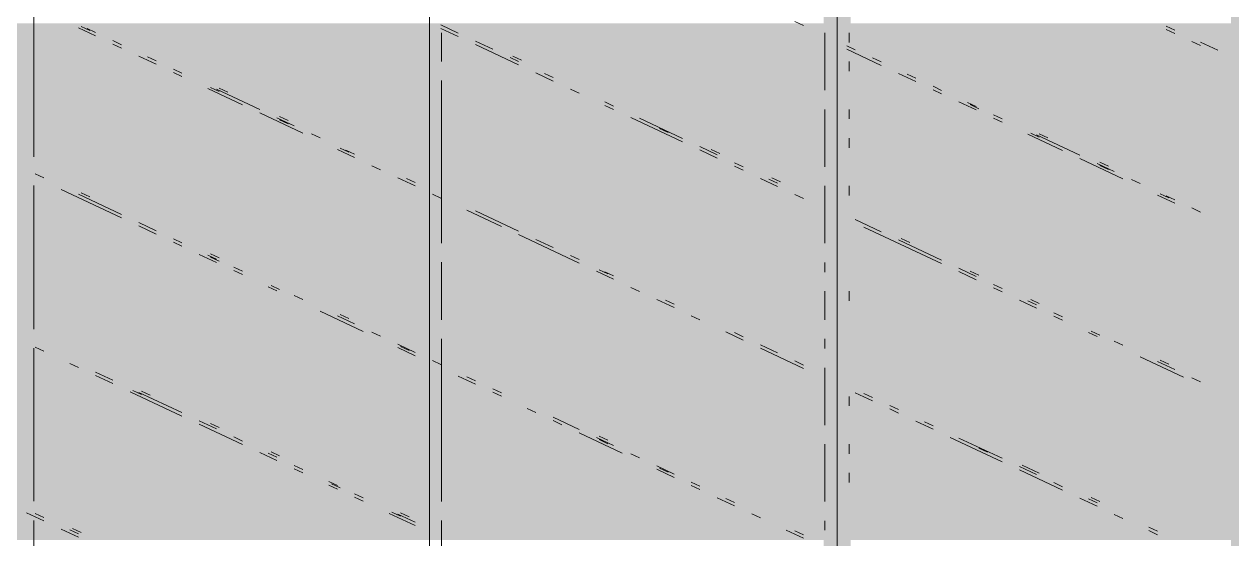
# Paper-space layout '03 3D Building and Roof' of a CAD drawing. Header units: millimetres. Extents: x 5 to 415, y 5 to 292.
# Drawn here: x 207.76 to 215.16, y 219.84 to 223 of the extents above; entities that cross this region are included whole.
import ezdxf

# ---------------------------------------------------------------- set-up
doc = ezdxf.new("R2010")
doc.units = ezdxf.units.MM
doc.layers.add('EXISTING', color=7, linetype='Continuous')
doc.layers.add('IMAGES', color=7, linetype='Continuous')

# ---------------------------------------------------------------- blocks, each defined once
blk = doc.blocks.new('SHEET_03')
at = {"layer": 'EXISTING', "color": 250, "lineweight": 9}
for p, q in [((210.242, 227.9501), (210.242, 211.2986)), ((207.8166, 222.182), (207.8166, 227.2244)), ((212.7424, 226.7763), (212.7424, 210.1248)), ((208.0892, 222.9729), (208.1951, 222.9232)), ((208.1059, 222.9807), (208.1588, 222.9559)), ((208.1422, 222.9689), (208.1951, 222.944)), ((210.3129, 222.9905), (210.4188, 222.9408)), ((210.3129, 222.9697), (210.4188, 222.92)), ((212.4836, 223.0121), (212.5366, 222.9873)), ((214.7602, 222.984), (214.8132, 222.9592)), ((214.7602, 222.9632), (214.8132, 222.9384)), ((208.301, 222.8943), (208.354, 222.8694)), ((210.317, 222.7671), (210.317, 222.943)), ((210.5247, 222.8911), (210.6306, 222.8414)), ((212.6673, 222.59), (212.6673, 222.9418)), ((212.8174, 222.8831), (212.8174, 222.9418)), ((214.919, 222.8887), (214.972, 222.8638)), ((214.972, 222.8846), (215.0779, 222.8349)), ((208.301, 222.8735), (208.354, 222.8486)), ((210.5247, 222.8703), (210.7894, 222.746)), ((212.8013, 222.863), (212.8542, 222.8381)), ((212.8013, 222.8422), (213.0131, 222.7428)), ((208.4598, 222.7989), (208.5657, 222.7492)), ((208.5128, 222.7949), (208.5657, 222.77)), ((210.7364, 222.7916), (210.7894, 222.7668)), ((210.8061, 222.7746), (210.7531, 222.7995)), ((212.8174, 222.7073), (212.8174, 222.7659)), ((212.9601, 222.7884), (213.0131, 222.7636)), ((208.6716, 222.7203), (208.7246, 222.6954)), ((208.6716, 222.6995), (208.7246, 222.6746)), ((210.8953, 222.6963), (211.0012, 222.6466)), ((210.9482, 222.6922), (211.0012, 222.6674)), ((213.1189, 222.693), (213.2248, 222.6433)), ((213.1719, 222.689), (213.2248, 222.6641)), ((208.8834, 222.6001), (209.0952, 222.5006)), ((208.9001, 222.6079), (208.953, 222.583)), ((208.9363, 222.596), (209.2011, 222.4717)), ((209.006, 222.579), (208.953, 222.6038)), ((210.317, 221.6531), (210.317, 222.6498)), ((211.1071, 222.5968), (211.16, 222.572)), ((213.3307, 222.6144), (213.3837, 222.5896)), ((213.3307, 222.5936), (213.3837, 222.5688)), ((211.3188, 222.5182), (211.3718, 222.4934)), ((213.4896, 222.519), (213.5954, 222.4693)), ((213.5425, 222.515), (213.5954, 222.4902)), ((209.2011, 222.4509), (209.4658, 222.3267)), ((209.3766, 222.405), (209.3236, 222.4299)), ((211.3188, 222.4974), (211.3718, 222.4726)), ((212.6673, 222.1209), (212.6673, 222.4727)), ((212.8174, 222.4141), (212.8174, 222.4727)), ((213.5592, 222.502), (213.6121, 222.4772)), ((213.7013, 222.4404), (213.7543, 222.4156)), ((209.307, 222.422), (209.4128, 222.3723)), ((209.3236, 222.409), (209.3766, 222.3842)), ((211.4777, 222.4228), (211.7953, 222.2737)), ((211.5306, 222.4188), (211.7953, 222.2945)), ((211.6532, 222.3561), (211.7061, 222.3313)), ((213.7013, 222.4196), (213.7543, 222.3948)), ((209.5187, 222.3226), (209.5717, 222.2978)), ((212.8174, 222.2382), (212.8174, 222.2968)), ((213.9131, 222.3202), (214.1249, 222.2208)), ((213.9298, 222.328), (213.9827, 222.3032)), ((213.9661, 222.3162), (214.2308, 222.1919)), ((214.0357, 222.2991), (213.9827, 222.324)), ((209.6776, 222.2272), (209.7835, 222.1775)), ((209.6942, 222.2351), (209.7472, 222.2102)), ((209.7305, 222.2232), (209.7835, 222.1983)), ((211.9012, 222.2448), (212.0071, 222.1951)), ((211.9012, 222.224), (212.0071, 222.1743)), ((212.0238, 222.2029), (211.9708, 222.2278)), ((212.113, 222.1454), (212.1659, 222.1205)), ((214.2308, 222.1711), (214.4955, 222.0468)), ((214.3367, 222.1422), (214.4425, 222.0925)), ((214.4063, 222.1251), (214.3533, 222.15)), ((207.8245, 222.0773), (207.8775, 222.0524)), ((209.8893, 222.1278), (209.9423, 222.1029)), ((212.113, 222.1246), (212.1659, 222.0997)), ((214.3533, 222.1292), (214.4063, 222.1043)), ((207.8166, 221.1266), (207.8166, 222.0061)), ((210.0482, 222.0532), (210.1541, 222.0035)), ((210.1011, 222.0492), (210.1541, 222.0243)), ((212.2718, 222.05), (212.3777, 222.0003)), ((212.3248, 222.046), (212.3777, 222.0211)), ((212.3944, 222.0289), (212.3414, 222.0538)), ((212.6673, 221.6519), (212.6673, 222.0037)), ((212.8174, 221.945), (212.8174, 222.0037)), ((214.5484, 222.0427), (214.6014, 222.0179)), ((207.9833, 221.9819), (208.354, 221.8079)), ((208.0892, 221.953), (208.354, 221.8287)), ((208.1588, 221.936), (208.1059, 221.9608)), ((210.26, 221.9538), (210.3129, 221.929)), ((212.4836, 221.9506), (212.5366, 221.9257)), ((214.7073, 221.9474), (214.8132, 221.8977)), ((214.7239, 221.9552), (214.7769, 221.9303)), ((214.7602, 221.9433), (214.8132, 221.9185)), ((210.4717, 221.8544), (210.6835, 221.755)), ((210.5247, 221.8503), (210.7894, 221.7261)), ((214.919, 221.8688), (214.972, 221.8439)), ((208.4598, 221.779), (208.5657, 221.7293)), ((212.8542, 221.7974), (213.0131, 221.7228)), ((208.4598, 221.7582), (208.5657, 221.7085)), ((210.7894, 221.7053), (211.16, 221.5313)), ((212.9072, 221.7517), (213.3837, 221.528)), ((208.6716, 221.6796), (208.7246, 221.6547)), ((208.6716, 221.6588), (208.7246, 221.6339)), ((210.8953, 221.6764), (211.0012, 221.6266)), ((213.1189, 221.6731), (213.3837, 221.5489)), ((213.1886, 221.6561), (213.1356, 221.681)), ((208.8305, 221.5842), (208.9363, 221.5345)), ((208.8834, 221.5802), (208.9363, 221.5553)), ((208.953, 221.5631), (208.9001, 221.588)), ((208.9001, 221.5672), (208.953, 221.5423)), ((211.1071, 221.5769), (211.16, 221.5521)), ((209.0422, 221.5056), (209.0952, 221.4807)), ((209.0422, 221.4848), (209.0952, 221.4599)), ((210.317, 221.184), (210.317, 221.5358)), ((211.2659, 221.4816), (211.3718, 221.4318)), ((211.2826, 221.4894), (211.3355, 221.4645)), ((211.3188, 221.4775), (211.3718, 221.4527)), ((212.6673, 221.476), (212.6673, 221.5346)), ((213.4896, 221.4991), (213.5954, 221.4494)), ((213.4896, 221.4783), (213.5954, 221.4286)), ((213.6121, 221.4573), (213.5592, 221.4821)), ((209.2707, 221.3932), (209.3236, 221.3683)), ((213.7013, 221.3997), (213.7543, 221.3749)), ((209.254, 221.3854), (209.307, 221.3605)), ((209.4128, 221.3316), (209.4658, 221.3067)), ((211.4777, 221.3821), (211.5306, 221.3573)), ((212.6673, 221.1828), (212.6673, 221.3587)), ((212.8174, 221.3001), (212.8174, 221.3587)), ((213.7013, 221.3789), (213.7543, 221.354)), ((211.6365, 221.3076), (211.7424, 221.2578)), ((211.6894, 221.3035), (211.7424, 221.2787)), ((213.8602, 221.3043), (213.9661, 221.2546)), ((213.9131, 221.3003), (213.9661, 221.2754)), ((213.9827, 221.2833), (213.9298, 221.3081)), ((209.5717, 221.2362), (209.8364, 221.1119)), ((209.6776, 221.2073), (209.7835, 221.1576)), ((209.7472, 221.1903), (209.6942, 221.2151)), ((211.8483, 221.2081), (211.9012, 221.1833)), ((214.0719, 221.2257), (214.1249, 221.2009)), ((214.0719, 221.2049), (214.1249, 221.1801)), ((209.8893, 221.1079), (209.9423, 221.083)), ((212.0601, 221.1087), (212.1659, 221.059)), ((212.113, 221.1047), (212.1659, 221.0798)), ((214.2837, 221.1055), (214.3367, 221.0806)), ((214.3004, 221.1133), (214.3533, 221.0885)), ((210.0482, 221.0333), (210.1541, 220.9836)), ((210.317, 220.07), (210.317, 221.0668)), ((212.2718, 221.0301), (212.3777, 220.9804)), ((212.6673, 221.0069), (212.6673, 221.0656)), ((214.4425, 221.0517), (214.4955, 221.0269)), ((207.8166, 220.0712), (207.8166, 221.0093)), ((207.8245, 221.0157), (207.8775, 220.9909)), ((210.0482, 221.0125), (210.1541, 220.9628)), ((210.0648, 221.0203), (210.1178, 220.9955)), ((212.2718, 221.0093), (212.5366, 220.885)), ((214.6014, 220.9564), (214.8661, 220.8321)), ((208.0363, 220.9163), (208.0892, 220.8915)), ((210.26, 220.9339), (210.3129, 220.9091)), ((212.4836, 220.9307), (212.5366, 220.9058)), ((212.6673, 220.5379), (212.6673, 220.8897)), ((214.7073, 220.9275), (214.8132, 220.8777)), ((214.7769, 220.9104), (214.7239, 220.9353)), ((208.1951, 220.8626), (208.301, 220.8129)), ((208.1951, 220.8417), (208.301, 220.792)), ((210.4188, 220.8385), (210.5247, 220.7888)), ((210.4717, 220.8345), (210.5247, 220.8096)), ((214.919, 220.828), (214.972, 220.8032)), ((208.4069, 220.7423), (208.7246, 220.5932)), ((208.4236, 220.7502), (208.4765, 220.7253)), ((208.4598, 220.7383), (208.7246, 220.614)), ((208.5295, 220.7213), (208.4765, 220.7461)), ((210.6306, 220.7599), (210.6835, 220.7351)), ((210.6306, 220.7391), (210.6835, 220.7142)), ((212.8542, 220.7359), (212.9601, 220.6862)), ((212.9072, 220.7318), (212.9601, 220.707)), ((212.8174, 220.6551), (212.8174, 220.7138)), ((213.066, 220.6573), (213.1189, 220.6324)), ((210.8423, 220.6397), (210.8953, 220.6148)), ((211.0012, 220.5859), (211.16, 220.5114)), ((213.066, 220.6365), (213.1189, 220.6116)), ((208.8305, 220.5643), (208.9363, 220.5146)), ((208.8305, 220.5435), (209.0952, 220.4192)), ((208.953, 220.5224), (208.9001, 220.5473)), ((211.0012, 220.5651), (211.0541, 220.5403)), ((213.2248, 220.5619), (213.3307, 220.5122)), ((213.2778, 220.5578), (213.3307, 220.533)), ((209.0422, 220.4649), (209.0952, 220.44)), ((211.16, 220.4905), (211.4247, 220.3663)), ((211.2659, 220.4616), (211.3718, 220.4119)), ((211.3355, 220.4446), (211.2826, 220.4695)), ((211.2826, 220.4487), (211.3355, 220.4238)), ((213.4366, 220.4625), (213.7543, 220.3133)), ((213.4896, 220.4584), (213.7543, 220.3341)), ((209.2011, 220.3695), (209.307, 220.3198)), ((209.254, 220.3654), (209.307, 220.3406)), ((209.3236, 220.3484), (209.2707, 220.3733)), ((211.4777, 220.3622), (211.5306, 220.3374)), ((212.6673, 220.0688), (212.6673, 220.4206)), ((212.8174, 220.362), (212.8174, 220.4206)), ((213.6121, 220.3957), (213.6651, 220.3709)), ((209.4128, 220.2909), (209.4658, 220.266)), ((211.6365, 220.2877), (211.7424, 220.2379)), ((213.8602, 220.2844), (213.9661, 220.2347)), ((213.9827, 220.2425), (213.8768, 220.2923)), ((209.4128, 220.2701), (209.4658, 220.2452)), ((211.6365, 220.2668), (211.7424, 220.2171)), ((211.6532, 220.2747), (211.7061, 220.2498)), ((212.8174, 220.1861), (212.8174, 220.2447)), ((213.8602, 220.2636), (214.1249, 220.1393)), ((209.6246, 220.1915), (209.6776, 220.1666)), ((209.6246, 220.1706), (209.6776, 220.1458)), ((209.6413, 220.1785), (209.6942, 220.1536)), ((211.8483, 220.1882), (211.9012, 220.1634)), ((211.8483, 220.1674), (211.9012, 220.1426)), ((214.0719, 220.185), (214.1249, 220.1602)), ((209.7835, 220.1169), (209.8364, 220.092)), ((209.7835, 220.0961), (209.8364, 220.0712)), ((212.0071, 220.0928), (212.113, 220.0431)), ((212.0601, 220.0888), (212.113, 220.064)), ((214.2308, 220.0896), (214.3367, 220.0399)), ((214.2837, 220.0856), (214.3367, 220.0607)), ((214.3533, 220.0686), (214.3004, 220.0934)), ((207.7716, 219.9999), (207.8775, 219.9502)), ((207.8245, 219.9958), (207.8775, 219.971)), ((209.9952, 219.9967), (210.1541, 219.9221)), ((210.0119, 220.0045), (210.0648, 219.9796)), ((210.0482, 219.9926), (210.1541, 219.9429)), ((210.1178, 219.9756), (210.0648, 220.0004)), ((212.2189, 219.9934), (212.2718, 219.9686)), ((214.4425, 219.9902), (214.4955, 219.9653)), ((207.8166, 215.9084), (207.8166, 219.954)), ((210.317, 219.601), (210.317, 219.9528)), ((212.6673, 219.8929), (212.6673, 219.9515)), ((214.6543, 219.9116), (214.7073, 219.8867)), ((207.9833, 219.9005), (208.0892, 219.8507)), ((208.0363, 219.8964), (208.0892, 219.8716)), ((208.1059, 219.8794), (208.053, 219.9042)), ((212.4307, 219.894), (212.5366, 219.8443)), ((212.4836, 219.89), (212.5366, 219.8651)), ((214.6543, 219.8908), (214.7073, 219.8659))]:
    blk.add_line(p, q, dxfattribs=at)
at = {"layer": 'IMAGES', "color": 7}
for points in [[(215.1593, 209), (215.3259, 209), (215.1593, 225.5), (215.3259, 225.5)], [(212.6597, 218.6667), (212.8264, 218.6667), (212.6597, 223.6667), (212.8264, 223.6667)], [(207.6607, 222.8333), (207.9939, 222.8333), (207.6607, 223), (207.9939, 223)], [(207.9939, 222.8333), (208.1606, 222.8333), (207.9939, 223), (208.1606, 223)], [(208.1606, 222.8333), (208.3272, 222.8333), (208.1606, 223), (208.3272, 223)], [(208.3272, 222.8333), (208.4938, 222.8333), (208.3272, 223), (208.4938, 223)], [(208.4938, 222.8333), (210.1602, 222.8333), (208.4938, 223), (210.1602, 223)], [(210.1602, 222.6667), (210.4935, 222.6667), (210.1602, 223), (210.4935, 223)], [(210.4935, 222.6667), (210.6601, 222.6667), (210.4935, 223), (210.6601, 223)], [(210.6601, 222.8333), (212.3265, 222.8333), (210.6601, 223), (212.3265, 223)], [(212.3265, 222.8333), (212.4931, 222.8333), (212.3265, 223), (212.4931, 223)], [(212.4931, 222.8333), (212.6597, 222.8333), (212.4931, 223), (212.6597, 223)], [(212.8264, 221.5), (212.993, 221.5), (212.8264, 223), (212.993, 223)], [(212.993, 222.8333), (214.4927, 222.8333), (212.993, 223), (214.4927, 223)], [(214.4927, 222.8333), (215.1593, 222.8333), (214.4927, 223), (215.1593, 223)], [(207.6607, 222), (207.8273, 222), (207.6607, 222.8333), (207.8273, 222.8333)], [(207.8273, 222), (207.9939, 222), (207.8273, 222.8333), (207.9939, 222.8333)], [(207.9939, 222.6667), (208.1606, 222.6667), (207.9939, 222.8333), (208.1606, 222.8333)], [(208.1606, 222.6667), (208.3272, 222.6667), (208.1606, 222.8333), (208.3272, 222.8333)], [(208.3272, 222.6667), (208.6605, 222.6667), (208.3272, 222.8333), (208.6605, 222.8333)], [(208.6605, 222.6667), (208.8271, 222.6667), (208.6605, 222.8333), (208.8271, 222.8333)], [(208.8271, 222.6667), (210.1602, 222.6667), (208.8271, 222.8333), (210.1602, 222.8333)], [(210.6601, 222.6667), (210.8267, 222.6667), (210.6601, 222.8333), (210.8267, 222.8333)], [(210.8267, 222.6667), (210.9934, 222.6667), (210.8267, 222.8333), (210.9934, 222.8333)], [(210.9934, 222.6667), (212.4931, 222.6667), (210.9934, 222.8333), (212.4931, 222.8333)], [(212.4931, 222), (212.6597, 222), (212.4931, 222.8333), (212.6597, 222.8333)], [(212.993, 222.5), (213.1596, 222.5), (212.993, 222.8333), (213.1596, 222.8333)], [(213.1596, 222.6667), (214.9926, 222.6667), (213.1596, 222.8333), (214.9926, 222.8333)], [(214.9926, 222.6667), (215.1593, 222.6667), (214.9926, 222.8333), (215.1593, 222.8333)], [(207.9939, 222.5), (208.4938, 222.5), (207.9939, 222.6667), (208.4938, 222.6667)], [(208.4938, 222.5), (208.6605, 222.5), (208.4938, 222.6667), (208.6605, 222.6667)], [(208.6605, 222.5), (208.8271, 222.5), (208.6605, 222.6667), (208.8271, 222.6667)], [(208.8271, 222.5), (209.1604, 222.5), (208.8271, 222.6667), (209.1604, 222.6667)], [(209.1604, 222.5), (210.1602, 222.5), (209.1604, 222.6667), (210.1602, 222.6667)], [(210.1602, 222), (210.3268, 222), (210.1602, 222.6667), (210.3268, 222.6667)], [(210.3268, 221.8333), (210.4935, 221.8333), (210.3268, 222.6667), (210.4935, 222.6667)], [(210.4935, 222.5), (210.8267, 222.5), (210.4935, 222.6667), (210.8267, 222.6667)], [(210.8267, 222.5), (211.3266, 222.5), (210.8267, 222.6667), (211.3266, 222.6667)], [(211.3266, 222.5), (212.4931, 222.5), (211.3266, 222.6667), (212.4931, 222.6667)], [(213.1596, 222.5), (213.4929, 222.5), (213.1596, 222.6667), (213.4929, 222.6667)], [(213.4929, 222.5), (215.1593, 222.5), (213.4929, 222.6667), (215.1593, 222.6667)], [(207.9939, 222.3333), (208.9938, 222.3333), (207.9939, 222.5), (208.9938, 222.5)], [(208.9938, 222.3333), (209.1604, 222.3333), (208.9938, 222.5), (209.1604, 222.5)], [(209.1604, 222.3333), (209.327, 222.3333), (209.1604, 222.5), (209.327, 222.5)], [(209.327, 222.1667), (209.4937, 222.1667), (209.327, 222.5), (209.4937, 222.5)], [(209.4937, 222.3333), (210.1602, 222.3333), (209.4937, 222.5), (210.1602, 222.5)], [(210.4935, 222.3333), (211.16, 222.3333), (210.4935, 222.5), (211.16, 222.5)], [(211.16, 222.3333), (211.8266, 222.3333), (211.16, 222.5), (211.8266, 222.5)], [(211.8266, 222.3333), (212.4931, 222.3333), (211.8266, 222.5), (212.4931, 222.5)], [(212.993, 222.3333), (213.3263, 222.3333), (212.993, 222.5), (213.3263, 222.5)], [(213.3263, 222.3333), (213.4929, 222.3333), (213.3263, 222.5), (213.4929, 222.5)], [(213.4929, 222.3333), (213.8262, 222.3333), (213.4929, 222.5), (213.8262, 222.5)], [(213.8262, 222.3333), (215.1593, 222.3333), (213.8262, 222.5), (215.1593, 222.5)], [(207.9939, 222.1667), (209.327, 222.1667), (207.9939, 222.3333), (209.327, 222.3333)], [(209.4937, 222.1667), (209.6603, 222.1667), (209.4937, 222.3333), (209.6603, 222.3333)], [(209.6603, 222.1667), (209.8269, 222.1667), (209.6603, 222.3333), (209.8269, 222.3333)], [(209.8269, 222.1667), (210.1602, 222.1667), (209.8269, 222.3333), (210.1602, 222.3333)], [(210.4935, 222.1667), (211.4933, 222.1667), (210.4935, 222.3333), (211.4933, 222.3333)], [(211.4933, 222.1667), (211.6599, 222.1667), (211.4933, 222.3333), (211.6599, 222.3333)], [(211.6599, 222.1667), (211.9932, 222.1667), (211.6599, 222.3333), (211.9932, 222.3333)], [(211.9932, 222.1667), (212.1598, 222.1667), (211.9932, 222.3333), (212.1598, 222.3333)], [(212.1598, 222.1667), (212.4931, 222.1667), (212.1598, 222.3333), (212.4931, 222.3333)], [(212.993, 222.1667), (213.6595, 222.1667), (212.993, 222.3333), (213.6595, 222.3333)], [(213.6595, 222.1667), (213.9928, 222.1667), (213.6595, 222.3333), (213.9928, 222.3333)], [(213.9928, 222.1667), (214.1595, 222.1667), (213.9928, 222.3333), (214.1595, 222.3333)], [(214.1595, 222.1667), (214.3261, 222.1667), (214.1595, 222.3333), (214.3261, 222.3333)], [(214.3261, 222.1667), (215.1593, 222.1667), (214.3261, 222.3333), (215.1593, 222.3333)], [(207.9939, 222), (209.6603, 222), (207.9939, 222.1667), (209.6603, 222.1667)], [(209.6603, 222), (210.1602, 222), (209.6603, 222.1667), (210.1602, 222.1667)], [(210.4935, 222), (211.8266, 222), (210.4935, 222.1667), (211.8266, 222.1667)], [(211.8266, 222), (211.9932, 222), (211.8266, 222.1667), (211.9932, 222.1667)], [(211.9932, 222), (212.1598, 222), (211.9932, 222.1667), (212.1598, 222.1667)], [(212.1598, 221.8333), (212.3265, 221.8333), (212.1598, 222.1667), (212.3265, 222.1667)], [(212.3265, 222), (212.4931, 222), (212.3265, 222.1667), (212.4931, 222.1667)], [(212.993, 222), (214.1595, 222), (212.993, 222.1667), (214.1595, 222.1667)], [(214.1595, 222), (214.4927, 222), (214.1595, 222.1667), (214.4927, 222.1667)], [(214.4927, 221.8333), (214.6594, 221.8333), (214.4927, 222.1667), (214.6594, 222.1667)], [(214.6594, 222), (215.1593, 222), (214.6594, 222.1667), (215.1593, 222.1667)], [(207.6607, 221.8333), (207.9939, 221.8333), (207.6607, 222), (207.9939, 222)], [(207.9939, 221.8333), (208.1606, 221.8333), (207.9939, 222), (208.1606, 222)], [(208.1606, 221.8333), (208.3272, 221.8333), (208.1606, 222), (208.3272, 222)], [(208.3272, 221.8333), (208.4938, 221.8333), (208.3272, 222), (208.4938, 222)], [(208.4938, 221.8333), (209.9936, 221.8333), (208.4938, 222), (209.9936, 222)], [(209.9936, 221.8333), (210.1602, 221.8333), (209.9936, 222), (210.1602, 222)], [(210.1602, 221.8333), (210.3268, 221.8333), (210.1602, 222), (210.3268, 222)], [(210.4935, 221.8333), (212.1598, 221.8333), (210.4935, 222), (212.1598, 222)], [(212.3265, 221.8333), (212.6597, 221.8333), (212.3265, 222), (212.6597, 222)], [(212.993, 221.8333), (214.4927, 221.8333), (212.993, 222), (214.4927, 222)], [(214.6594, 221.8333), (214.826, 221.8333), (214.6594, 222), (214.826, 222)], [(214.826, 221.6667), (214.9926, 221.6667), (214.826, 222), (214.9926, 222)], [(214.9926, 221.8333), (215.1593, 221.8333), (214.9926, 222), (215.1593, 222)], [(207.6607, 221.1667), (207.8273, 221.1667), (207.6607, 221.8333), (207.8273, 221.8333)], [(207.8273, 221), (207.9939, 221), (207.8273, 221.8333), (207.9939, 221.8333)], [(207.9939, 221.6667), (208.1606, 221.6667), (207.9939, 221.8333), (208.1606, 221.8333)], [(208.1606, 221.6667), (208.3272, 221.6667), (208.1606, 221.8333), (208.3272, 221.8333)], [(208.3272, 221.6667), (208.4938, 221.6667), (208.3272, 221.8333), (208.4938, 221.8333)], [(208.4938, 221.5), (208.6605, 221.5), (208.4938, 221.8333), (208.6605, 221.8333)], [(208.6605, 221.6667), (210.1602, 221.6667), (208.6605, 221.8333), (210.1602, 221.8333)], [(210.1602, 221.6667), (210.8267, 221.6667), (210.1602, 221.8333), (210.8267, 221.8333)], [(210.8267, 221.6667), (212.4931, 221.6667), (210.8267, 221.8333), (212.4931, 221.8333)], [(212.4931, 220), (212.6597, 220), (212.4931, 221.8333), (212.6597, 221.8333)], [(212.993, 221.5), (213.1596, 221.5), (212.993, 221.8333), (213.1596, 221.8333)], [(213.1596, 221.6667), (214.826, 221.6667), (213.1596, 221.8333), (214.826, 221.8333)], [(214.9926, 221.6667), (215.1593, 221.6667), (214.9926, 221.8333), (215.1593, 221.8333)], [(207.9939, 221.5), (208.4938, 221.5), (207.9939, 221.6667), (208.4938, 221.6667)], [(208.6605, 221.5), (208.8271, 221.5), (208.6605, 221.6667), (208.8271, 221.6667)], [(208.8271, 221.5), (209.1604, 221.5), (208.8271, 221.6667), (209.1604, 221.6667)], [(209.1604, 221.5), (210.1602, 221.5), (209.1604, 221.6667), (210.1602, 221.6667)], [(210.1602, 221), (210.3268, 221), (210.1602, 221.6667), (210.3268, 221.6667)], [(210.3268, 220.8333), (210.4935, 220.8333), (210.3268, 221.6667), (210.4935, 221.6667)], [(210.4935, 221.5), (210.6601, 221.5), (210.4935, 221.6667), (210.6601, 221.6667)], [(210.6601, 221.5), (210.8267, 221.5), (210.6601, 221.6667), (210.8267, 221.6667)], [(210.8267, 221.5), (210.9934, 221.5), (210.8267, 221.6667), (210.9934, 221.6667)], [(210.9934, 221.5), (211.3266, 221.5), (210.9934, 221.6667), (211.3266, 221.6667)], [(211.3266, 221.5), (212.4931, 221.5), (211.3266, 221.6667), (212.4931, 221.6667)], [(213.1596, 221.5), (213.4929, 221.5), (213.1596, 221.6667), (213.4929, 221.6667)], [(213.4929, 221.5), (214.9926, 221.5), (213.4929, 221.6667), (214.9926, 221.6667)], [(214.9926, 221.5), (215.1593, 221.5), (214.9926, 221.6667), (215.1593, 221.6667)], [(207.9939, 221.3333), (208.8271, 221.3333), (207.9939, 221.5), (208.8271, 221.5)], [(208.8271, 221.3333), (208.9938, 221.3333), (208.8271, 221.5), (208.9938, 221.5)], [(208.9938, 221.3333), (209.1604, 221.3333), (208.9938, 221.5), (209.1604, 221.5)], [(209.1604, 221.3333), (209.4937, 221.3333), (209.1604, 221.5), (209.4937, 221.5)], [(209.4937, 221.3333), (210.1602, 221.3333), (209.4937, 221.5), (210.1602, 221.5)], [(210.4935, 221.3333), (210.9934, 221.3333), (210.4935, 221.5), (210.9934, 221.5)], [(210.9934, 221.3333), (211.16, 221.3333), (210.9934, 221.5), (211.16, 221.5)], [(211.16, 221.3333), (211.3266, 221.3333), (211.16, 221.5), (211.3266, 221.5)], [(211.3266, 221.3333), (211.4933, 221.3333), (211.3266, 221.5), (211.4933, 221.5)], [(211.4933, 221.3333), (212.4931, 221.3333), (211.4933, 221.5), (212.4931, 221.5)], [(212.8264, 221.3333), (212.993, 221.3333), (212.8264, 221.5), (212.993, 221.5)], [(212.993, 221.3333), (213.3263, 221.3333), (212.993, 221.5), (213.3263, 221.5)], [(213.3263, 221.3333), (213.4929, 221.3333), (213.3263, 221.5), (213.4929, 221.5)], [(213.4929, 221.3333), (213.6595, 221.3333), (213.4929, 221.5), (213.6595, 221.5)], [(213.6595, 221.1667), (213.8262, 221.1667), (213.6595, 221.5), (213.8262, 221.5)], [(213.8262, 221.3333), (215.1593, 221.3333), (213.8262, 221.5), (215.1593, 221.5)], [(207.9939, 221.1667), (209.327, 221.1667), (207.9939, 221.3333), (209.327, 221.3333)], [(209.327, 221.1667), (209.4937, 221.1667), (209.327, 221.3333), (209.4937, 221.3333)], [(209.4937, 221.1667), (209.6603, 221.1667), (209.4937, 221.3333), (209.6603, 221.3333)], [(209.6603, 221.1667), (209.8269, 221.1667), (209.6603, 221.3333), (209.8269, 221.3333)], [(209.8269, 221.1667), (210.1602, 221.1667), (209.8269, 221.3333), (210.1602, 221.3333)], [(210.4935, 221.1667), (211.4933, 221.1667), (210.4935, 221.3333), (211.4933, 221.3333)], [(211.4933, 221.1667), (211.8266, 221.1667), (211.4933, 221.3333), (211.8266, 221.3333)], [(211.8266, 221.1667), (212.4931, 221.1667), (211.8266, 221.3333), (212.4931, 221.3333)], [(212.8264, 221.1667), (212.993, 221.1667), (212.8264, 221.3333), (212.993, 221.3333)], [(212.993, 221.1667), (213.6595, 221.1667), (212.993, 221.3333), (213.6595, 221.3333)], [(213.8262, 221.1667), (214.1595, 221.1667), (213.8262, 221.3333), (214.1595, 221.3333)], [(214.1595, 221.1667), (215.1593, 221.1667), (214.1595, 221.3333), (215.1593, 221.3333)], [(207.494, 221), (207.8273, 221), (207.494, 221.1667), (207.8273, 221.1667)], [(207.9939, 221), (209.4937, 221), (207.9939, 221.1667), (209.4937, 221.1667)], [(209.4937, 221), (209.6603, 221), (209.4937, 221.1667), (209.6603, 221.1667)], [(209.6603, 221), (209.9936, 221), (209.6603, 221.1667), (209.9936, 221.1667)], [(209.9936, 221), (210.1602, 221), (209.9936, 221.1667), (210.1602, 221.1667)], [(210.4935, 221), (211.8266, 221), (210.4935, 221.1667), (211.8266, 221.1667)], [(211.8266, 221), (212.1598, 221), (211.8266, 221.1667), (212.1598, 221.1667)], [(212.1598, 221), (212.3265, 221), (212.1598, 221.1667), (212.3265, 221.1667)], [(212.3265, 221), (212.4931, 221), (212.3265, 221.1667), (212.4931, 221.1667)], [(212.8264, 220.6667), (212.993, 220.6667), (212.8264, 221.1667), (212.993, 221.1667)], [(212.993, 221), (213.9928, 221), (212.993, 221.1667), (213.9928, 221.1667)], [(213.9928, 221), (214.4927, 221), (213.9928, 221.1667), (214.4927, 221.1667)], [(214.4927, 221), (215.1593, 221), (214.4927, 221.1667), (215.1593, 221.1667)], [(207.6607, 220.8333), (207.9939, 220.8333), (207.6607, 221), (207.9939, 221)], [(207.9939, 220.8333), (208.3272, 220.8333), (207.9939, 221), (208.3272, 221)], [(208.3272, 220.8333), (209.8269, 220.8333), (208.3272, 221), (209.8269, 221)], [(209.8269, 220.8333), (209.9936, 220.8333), (209.8269, 221), (209.9936, 221)], [(209.9936, 220.8333), (210.1602, 220.8333), (209.9936, 221), (210.1602, 221)], [(210.1602, 220.8333), (210.3268, 220.8333), (210.1602, 221), (210.3268, 221)], [(210.4935, 220.8333), (212.1598, 220.8333), (210.4935, 221), (212.1598, 221)], [(212.1598, 220.8333), (212.3265, 220.8333), (212.1598, 221), (212.3265, 221)], [(212.3265, 220.8333), (212.4931, 220.8333), (212.3265, 221), (212.4931, 221)], [(212.993, 220.8333), (214.3261, 220.8333), (212.993, 221), (214.3261, 221)], [(214.3261, 220.8333), (214.4927, 220.8333), (214.3261, 221), (214.4927, 221)], [(214.4927, 220.8333), (214.6594, 220.8333), (214.4927, 221), (214.6594, 221)], [(214.6594, 220.6667), (214.826, 220.6667), (214.6594, 221), (214.826, 221)], [(214.826, 220.8333), (215.1593, 220.8333), (214.826, 221), (215.1593, 221)], [(207.6607, 220.1667), (207.8273, 220.1667), (207.6607, 220.8333), (207.8273, 220.8333)], [(207.8273, 220.6667), (208.1606, 220.6667), (207.8273, 220.8333), (208.1606, 220.8333)], [(208.1606, 220.6667), (208.3272, 220.6667), (208.1606, 220.8333), (208.3272, 220.8333)], [(208.3272, 220.6667), (208.6605, 220.6667), (208.3272, 220.8333), (208.6605, 220.8333)], [(208.6605, 220.6667), (210.1602, 220.6667), (208.6605, 220.8333), (210.1602, 220.8333)], [(210.1602, 220.6667), (210.6601, 220.6667), (210.1602, 220.8333), (210.6601, 220.8333)], [(210.6601, 220.6667), (210.8267, 220.6667), (210.6601, 220.8333), (210.8267, 220.8333)], [(210.8267, 220.6667), (212.4931, 220.6667), (210.8267, 220.8333), (212.4931, 220.8333)], [(212.993, 220.6667), (214.6594, 220.6667), (212.993, 220.8333), (214.6594, 220.8333)], [(214.826, 220.6667), (215.1593, 220.6667), (214.826, 220.8333), (215.1593, 220.8333)], [(207.8273, 220), (207.9939, 220), (207.8273, 220.6667), (207.9939, 220.6667)], [(207.9939, 220.5), (208.4938, 220.5), (207.9939, 220.6667), (208.4938, 220.6667)], [(208.4938, 220.5), (208.8271, 220.5), (208.4938, 220.6667), (208.8271, 220.6667)], [(208.8271, 220.3333), (208.9938, 220.3333), (208.8271, 220.6667), (208.9938, 220.6667)], [(208.9938, 220.5), (210.1602, 220.5), (208.9938, 220.6667), (210.1602, 220.6667)], [(210.1602, 220), (210.3268, 220), (210.1602, 220.6667), (210.3268, 220.6667)], [(210.3268, 220.5), (211.16, 220.5), (210.3268, 220.6667), (211.16, 220.6667)], [(211.16, 220.5), (212.4931, 220.5), (211.16, 220.6667), (212.4931, 220.6667)], [(212.8264, 220), (212.993, 220), (212.8264, 220.6667), (212.993, 220.6667)], [(212.993, 220.5), (213.3263, 220.5), (212.993, 220.6667), (213.3263, 220.6667)], [(213.3263, 220.5), (214.9926, 220.5), (213.3263, 220.6667), (214.9926, 220.6667)], [(214.9926, 220.5), (215.1593, 220.5), (214.9926, 220.6667), (215.1593, 220.6667)], [(207.9939, 220.3333), (208.8271, 220.3333), (207.9939, 220.5), (208.8271, 220.5)], [(208.9938, 220.3333), (209.1604, 220.3333), (208.9938, 220.5), (209.1604, 220.5)], [(209.1604, 220.1667), (209.327, 220.1667), (209.1604, 220.5), (209.327, 220.5)], [(209.327, 220.3333), (210.1602, 220.3333), (209.327, 220.5), (210.1602, 220.5)], [(210.3268, 219.8333), (210.4935, 219.8333), (210.3268, 220.5), (210.4935, 220.5)], [(210.4935, 220.3333), (210.9934, 220.3333), (210.4935, 220.5), (210.9934, 220.5)], [(210.9934, 220.3333), (211.16, 220.3333), (210.9934, 220.5), (211.16, 220.5)], [(211.16, 220.3333), (211.3266, 220.3333), (211.16, 220.5), (211.3266, 220.5)], [(211.3266, 220.1667), (211.4933, 220.1667), (211.3266, 220.5), (211.4933, 220.5)], [(211.4933, 220.3333), (212.4931, 220.3333), (211.4933, 220.5), (212.4931, 220.5)], [(212.993, 220.3333), (213.1596, 220.3333), (212.993, 220.5), (213.1596, 220.5)], [(213.1596, 220.3333), (213.4929, 220.3333), (213.1596, 220.5), (213.4929, 220.5)], [(213.4929, 220.3333), (213.6595, 220.3333), (213.4929, 220.5), (213.6595, 220.5)], [(213.6595, 220.3333), (213.8262, 220.3333), (213.6595, 220.5), (213.8262, 220.5)], [(213.8262, 220.3333), (215.1593, 220.3333), (213.8262, 220.5), (215.1593, 220.5)], [(207.9939, 220.1667), (209.1604, 220.1667), (207.9939, 220.3333), (209.1604, 220.3333)], [(209.327, 220.1667), (209.4937, 220.1667), (209.327, 220.3333), (209.4937, 220.3333)], [(209.4937, 220), (209.6603, 220), (209.4937, 220.3333), (209.6603, 220.3333)], [(209.6603, 220.1667), (210.1602, 220.1667), (209.6603, 220.3333), (210.1602, 220.3333)], [(210.4935, 220.1667), (211.3266, 220.1667), (210.4935, 220.3333), (211.3266, 220.3333)], [(211.4933, 220.1667), (211.8266, 220.1667), (211.4933, 220.3333), (211.8266, 220.3333)], [(211.8266, 220.1667), (212.4931, 220.1667), (211.8266, 220.3333), (212.4931, 220.3333)], [(212.993, 220.1667), (213.4929, 220.1667), (212.993, 220.3333), (213.4929, 220.3333)], [(213.4929, 220.1667), (213.6595, 220.1667), (213.4929, 220.3333), (213.6595, 220.3333)], [(213.6595, 220.1667), (213.9928, 220.1667), (213.6595, 220.3333), (213.9928, 220.3333)], [(213.9928, 220.1667), (214.1595, 220.1667), (213.9928, 220.3333), (214.1595, 220.3333)], [(214.1595, 220.1667), (215.1593, 220.1667), (214.1595, 220.3333), (215.1593, 220.3333)], [(207.6607, 219.8333), (207.8273, 219.8333), (207.6607, 220.1667), (207.8273, 220.1667)], [(207.9939, 220), (209.4937, 220), (207.9939, 220.1667), (209.4937, 220.1667)], [(209.6603, 220), (209.8269, 220), (209.6603, 220.1667), (209.8269, 220.1667)], [(209.8269, 220), (209.9936, 220), (209.8269, 220.1667), (209.9936, 220.1667)], [(209.9936, 220), (210.1602, 220), (209.9936, 220.1667), (210.1602, 220.1667)], [(210.4935, 220), (211.6599, 220), (210.4935, 220.1667), (211.6599, 220.1667)], [(211.6599, 220), (212.1598, 220), (211.6599, 220.1667), (212.1598, 220.1667)], [(212.1598, 220), (212.4931, 220), (212.1598, 220.1667), (212.4931, 220.1667)], [(212.993, 220), (213.8262, 220), (212.993, 220.1667), (213.8262, 220.1667)], [(213.8262, 220), (213.9928, 220), (213.8262, 220.1667), (213.9928, 220.1667)], [(213.9928, 220), (214.1595, 220), (213.9928, 220.1667), (214.1595, 220.1667)], [(214.1595, 220), (214.4927, 220), (214.1595, 220.1667), (214.4927, 220.1667)], [(214.4927, 220), (215.1593, 220), (214.4927, 220.1667), (215.1593, 220.1667)], [(207.8273, 219.8333), (207.9939, 219.8333), (207.8273, 220), (207.9939, 220)], [(207.9939, 219.8333), (208.3272, 219.8333), (207.9939, 220), (208.3272, 220)], [(208.3272, 219.8333), (209.6603, 219.8333), (208.3272, 220), (209.6603, 220)], [(209.6603, 219.8333), (210.1602, 219.8333), (209.6603, 220), (210.1602, 220)], [(210.1602, 219.8333), (210.3268, 219.8333), (210.1602, 220), (210.3268, 220)], [(210.4935, 219.8333), (211.9932, 219.8333), (210.4935, 220), (211.9932, 220)], [(211.9932, 219.8333), (212.6597, 219.8333), (211.9932, 220), (212.6597, 220)], [(212.8264, 219.8333), (212.993, 219.8333), (212.8264, 220), (212.993, 220)], [(212.993, 219.8333), (214.1595, 219.8333), (212.993, 220), (214.1595, 220)], [(214.1595, 219.8333), (214.826, 219.8333), (214.1595, 220), (214.826, 220)], [(214.826, 219.8333), (215.1593, 219.8333), (214.826, 220), (215.1593, 220)]]:
    blk.add_solid(points, dxfattribs=at)

psp = doc.layouts.new('03 3D Building and Roof')

# ---------------------------------------------------------------- block references
psp.add_blockref('SHEET_03', (0, 0))

doc.saveas('drawing.dxf')
